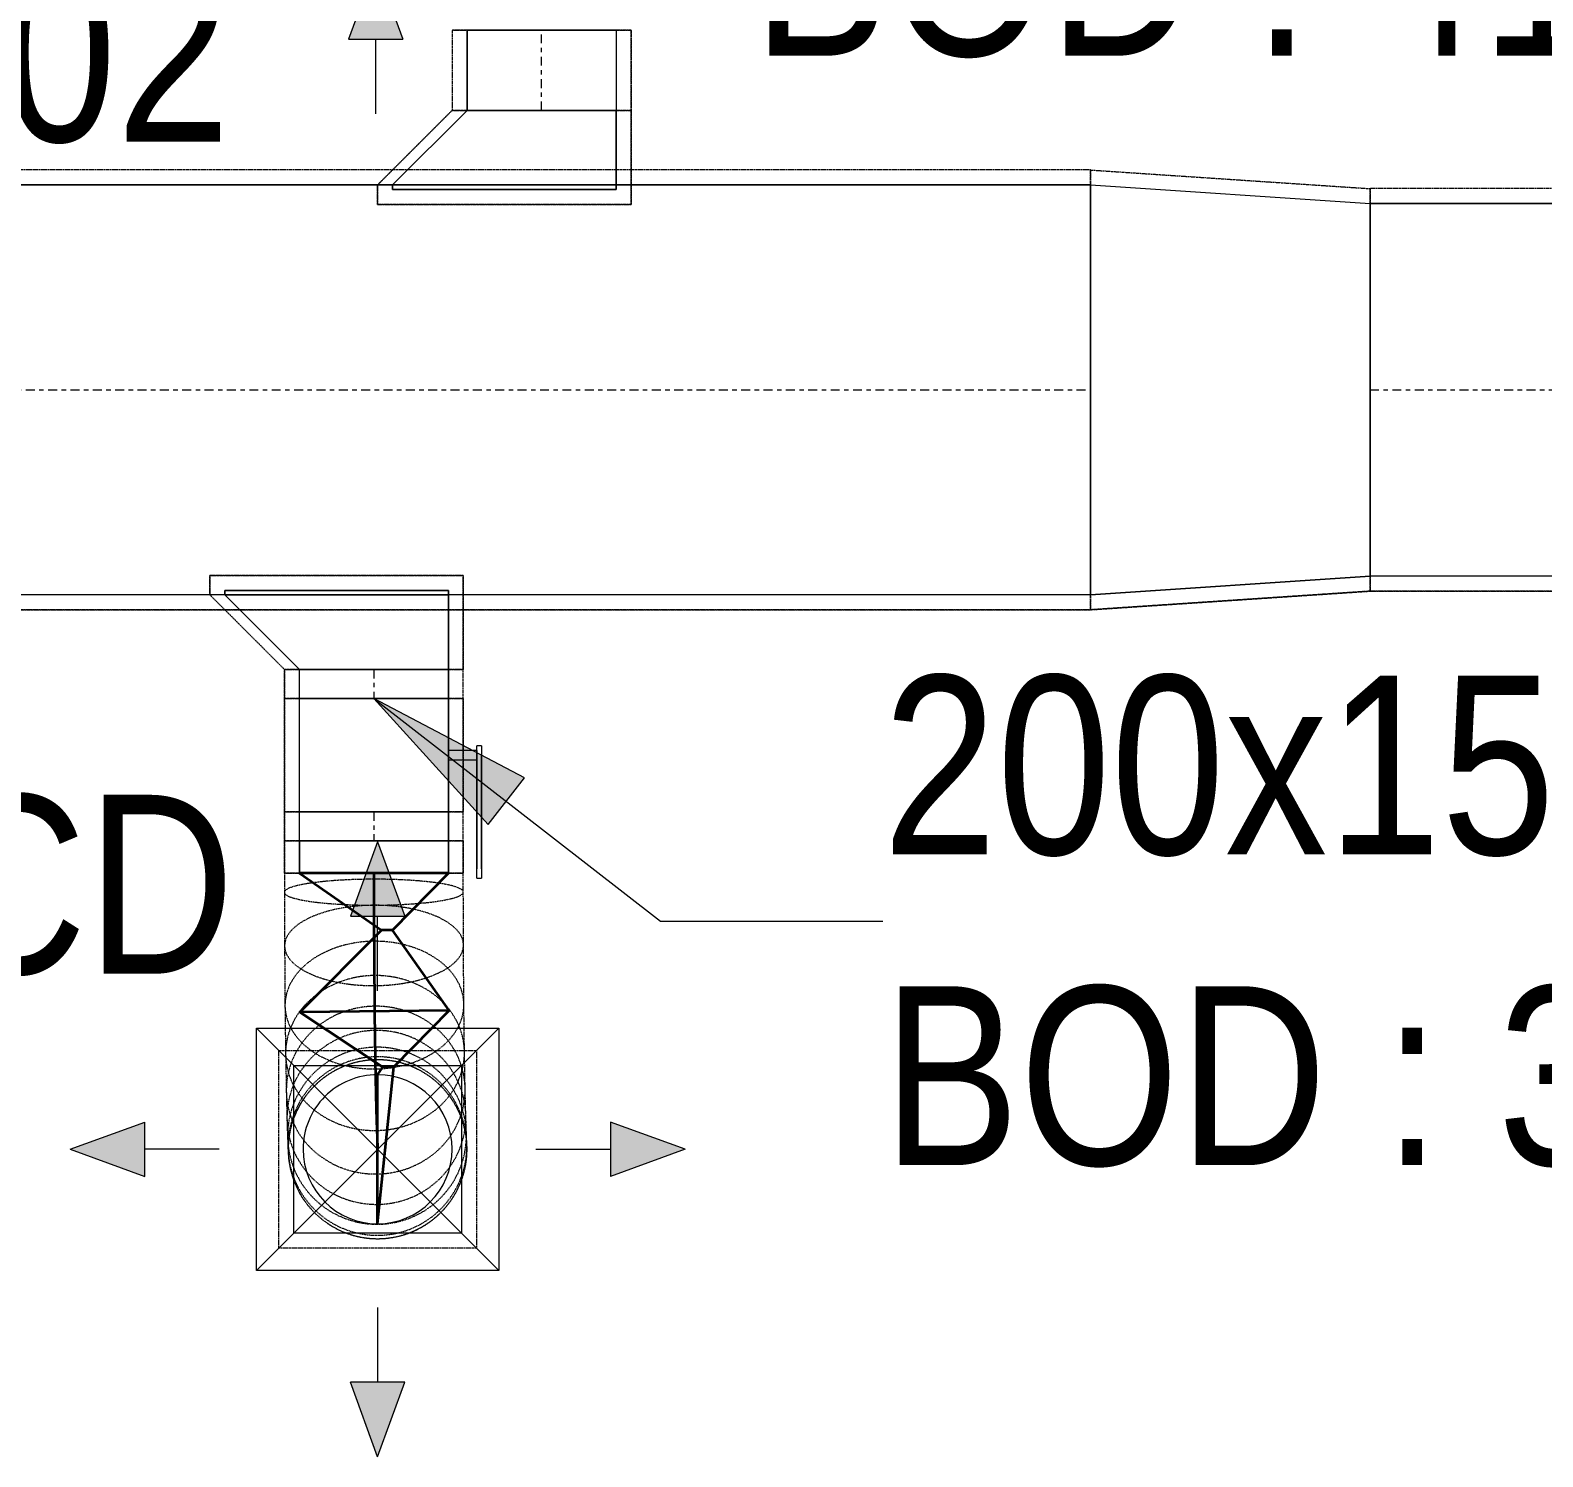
# Model space of a CAD drawing. Header units: inches. Extents: x -83664 to 20107, y -47222 to 19398.
# Drawn here: x -3558 to -1529, y -34443 to -32529 of the extents above; entities that cross this region are included whole.
import ezdxf

# ---------------------------------------------------------------- set-up
doc = ezdxf.new("R2010")
doc.units = ezdxf.units.IN
doc.header["$MEASUREMENT"] = 0
doc.linetypes.add('Center', pattern=[29.999999, 12, -6, 6, -6])
doc.linetypes.add('Hidden 0_50', pattern=[1.0584, 0.5292, -0.5292])
for name, color, linetype, lineweight in [('A-DETL-GENF', 7, 'Continuous', 9), ('G-ANNO-TEXT', 7, 'Continuous', 9), ('M-HVAC-CDFF', 7, 'Continuous', 9), ('M-HVAC-DUCT-CNTR', 7, 'Center', 9), ('M-HVAC-DUCT-IDEN', 7, 'Continuous', 18)]:
    doc.layers.add(name, color=color, linetype=linetype, lineweight=lineweight)
doc.layers.add('M-HVAC-DUCT', color=7, linetype='Continuous', lineweight=9, true_color=0xffe97f)
doc.layers.add('M-HVAC-DUCT-PATT', color=7, linetype='Continuous', lineweight=35, true_color=0x007f00)
doc.styles.add('Arial Narrow_21', font='ARIALN.TTF', dxfattribs={"height": 240})

# ---------------------------------------------------------------- blocks, each defined once
blk = doc.blocks.new('M_Rec Transition - Length - Standard-8295813-FIRST FLOOR AC CONDITIONING LAYOUT - PART A')
at = {"layer": 'M-HVAC-DUCT', "color": 30, "true_color": 0xff7f00}
for p, q in [((0, 275), (0, -275)), ((0, 275), (375, 250)), ((0, 275), (375, 250)), ((0, -275), (0, 275)), ((375, -250), (375, 250)), ((375, 250), (375, -250)), ((0, -275), (375, -250)), ((375, -250), (0, -275))]:
    blk.add_line(p, q, dxfattribs=at)
blk = doc.blocks.new('GCE-AT-Supply Air Rectangular Diffuser - 225x225-V55-FIRST FLOOR AC CONDITIONING LAYOUT - PART A')
at = {"layer": 'A-DETL-GENF', "true_color": 0xff7f00}
for points in [[(36.4, 312.5), (0, 412.5), (-36.4, 312.5)], [(-312.5, 36.4), (-412.5, 0), (-312.5, -36.4)], [(412.5, 0), (312.5, 36.4), (312.5, -36.4), (338.5, -26.9)], [(36.4, -312.5), (-36.4, -312.5), (0, -412.5)]]:
    blk.add_hatch(color=30, dxfattribs=at).paths.add_polyline_path(points)
at = {"layer": 'A-DETL-GENF', "color": 30, "true_color": 0xff7f00}
for p, q in [((0, 412.5), (-36.4, 312.5)), ((0, 412.5), (36.4, 312.5)), ((-36.4, 312.5), (36.4, 312.5)), ((0, 212.5), (0, 312.5)), ((-162.5, -162.5), (162.5, 162.5)), ((-162.5, 162.5), (162.5, -162.5)), ((-162.5, -162.5), (-162.5, 162.5)), ((-162.5, 162.5), (162.5, 162.5)), ((162.5, 162.5), (162.5, -162.5)), ((-412.5, 0), (-312.5, 36.4)), ((-312.5, -36.4), (-312.5, 36.4)), ((312.5, 36.4), (312.5, -36.4)), ((412.5, 0), (312.5, 36.4)), ((212.5, 0), (312.5, 0)), ((-412.5, 0), (-312.5, -36.4)), ((-212.5, 0), (-312.5, 0)), ((412.5, 0), (312.5, -36.4)), ((162.5, -162.5), (-162.5, -162.5)), ((0, -212.5), (0, -312.5)), ((36.4, -312.5), (-36.4, -312.5)), ((0, -412.5), (-36.4, -312.5)), ((0, -412.5), (36.4, -312.5))]:
    blk.add_line(p, q, dxfattribs=at)
blk = doc.blocks.new('M_Rec Tap - Beveled - Standard-7382275-FIRST FLOOR AC CONDITIONING LAYOUT - PART A')
at = {"layer": 'M-HVAC-DUCT', "color": 30, "true_color": 0xff7f00}
for p, q in [((100, 100), (-6.096, 100)), ((-6.096, 100), (100, 100)), ((-6.096, 100), (-6.096, -200)), ((-6.096, -200), (-6.096, 100)), ((100, 100), (100, -100)), ((100, -100), (100, 100)), ((0, -200), (100, -100)), ((0, -200), (100, -100)), ((-6.096, -200), (0, -200)), ((0, -200), (-6.096, -200))]:
    blk.add_line(p, q, dxfattribs=at)
blk = doc.blocks.new('M_Rec Tap - Beveled - Standard-7670352-FIRST FLOOR AC CONDITIONING LAYOUT - PART A')
at = {"layer": 'M-HVAC-DUCT', "color": 30, "true_color": 0xff7f00}
for p, q in [((0, 200), (-6.096, 200)), ((-6.096, -100), (-6.096, 200)), ((-6.096, 200), (-6.096, -100)), ((-6.096, 200), (0, 200)), ((100, 100), (0, 200)), ((100, 100), (0, 200)), ((100, 100), (100, -100)), ((100, -100), (100, 100)), ((-6.096, -100), (100, -100)), ((100, -100), (-6.096, -100))]:
    blk.add_line(p, q, dxfattribs=at)
blk = doc.blocks.new('M_Rec to Rnd Transition - Angle - 60 Degree-7670840-FIRST FLOOR AC CONDITIONING LAYOUT - PART A')
at = {"layer": 'M-HVAC-DUCT', "color": 30, "true_color": 0xff7f00}
for p, q in [((0, 100), (43.3, 100)), ((43.3, 100), (0, 100)), ((0, 100), (0, -100)), ((0, -100), (0, 100)), ((43.3, 0), (43.3, 100)), ((43.3, 0), (43.3, 100)), ((43.3, -100), (43.3, 0)), ((43.3, -100), (43.3, 0)), ((0, -100), (43.3, -100)), ((43.3, -100), (0, -100))]:
    blk.add_line(p, q, dxfattribs=at)
blk = doc.blocks.new('M_Rectangular to Round Transition - Angle - 45 Degree-7598641-FIRST FLOOR AC CONDITIONING LAYOUT - PART A')
at = {"layer": 'M-HVAC-DUCT', "color": 30, "true_color": 0xff7f00}
for p, q in [((98623.4, 55249.6), (98623.4, 55474.6)), ((98623.4, 55474.6), (98848.4, 55474.6)), ((98848.4, 55474.6), (98848.4, 55249.6)), ((98848.4, 55249.6), (98623.4, 55249.6))]:
    blk.add_line(p, q, dxfattribs=at)
for start, end in [(90, 180), (0, 90), (180, 270), (270, 0)]:
    blk.add_arc((98735.9, 55362.1), 100, start, end, dxfattribs=at)
blk = doc.blocks.new('GCE-AT-Return Air Rectangular Diffuser - 230x230-7597546-FIRST FLOOR AC CONDITIONING LAYOUT - PART A')
at = {"layer": 'A-DETL-GENF', "true_color": 0xff00ff}
for points in [[(0, 205), (36.4, 305), (-36.4, 305)], [(-305, -36.4), (-205, 0), (-305, 36.4)], [(305, -36.4), (305, 36.4), (205, 0)], [(36.4, -305), (0, -205), (-36.4, -305)]]:
    blk.add_hatch(color=6, dxfattribs=at).paths.add_polyline_path(points)
at = {"layer": 'A-DETL-GENF', "color": 6, "true_color": 0xff00ff}
for p, q in [((0, 405), (0, 305)), ((0, 205), (-36.4, 305)), ((-36.4, 305), (36.4, 305)), ((0, 205), (36.4, 305)), ((-165, 165), (165, 165)), ((-165, -165), (-165, 165)), ((-165, 165), (165, -165)), ((165, 165), (165, -165)), ((-205, 0), (-305, 36.4)), ((-305, -36.4), (-305, 36.4)), ((205, 0), (305, 36.4)), ((305, 36.4), (305, -36.4)), ((405, 0), (305, 0)), ((-405, 0), (-305, 0)), ((-205, 0), (-305, -36.4)), ((205, 0), (305, -36.4)), ((165, -165), (-165, -165)), ((0, -205), (-36.4, -305)), ((0, -205), (36.4, -305)), ((-36.4, -305), (36.4, -305)), ((0, -405), (0, -305))]:
    blk.add_line(p, q, dxfattribs=at)
blk = doc.blocks.new('TEMW-ME-DMP-Volume Control Damper - Standard-7399617-FIRST FLOOR AC CONDITIONING LAYOUT - PART A')
at = {"layer": 'M-HVAC-DUCT', "color": 30, "true_color": 0xff7f00}
for p, q in [((-165.1, 138.1), (-165.1, 144.4)), ((-152.4, 144.4), (-165.1, 144.4)), ((0, 144.4), (-152.4, 144.4)), ((-152.4, 144.4), (0, 144.4)), ((12.7, 144.4), (0, 144.4)), ((12.7, 144.4), (12.7, 138.1)), ((-165.1, 138.1), (-152.4, 138.1)), ((0, 138.1), (-152.4, 138.1)), ((-152.4, 138.1), (0, 138.1)), ((-6.3, 100), (-6.3, 138.1)), ((6.4, 138.1), (-6.3, 138.1)), ((6.4, 138.1), (-6.3, 138.1)), ((0, 138.1), (12.7, 138.1)), ((6.4, 138.1), (6.4, 100)), ((-76.2, 100), (-76.2, -100)), ((-76.2, -100), (-76.2, 100)), ((76.2, 100), (-76.2, 100)), ((-76.2, 100), (76.2, 100)), ((-76.2, 100), (76.2, 100)), ((-6.3, 100), (6.4, 100)), ((-6.3, 100), (6.4, 100)), ((76.2, 100), (76.2, -100)), ((76.2, -100), (76.2, 100)), ((-76.2, -100), (76.2, -100)), ((-76.2, -100), (76.2, -100)), ((-76.2, -100), (76.2, -100))]:
    blk.add_line(p, q, dxfattribs=at)
blk = doc.blocks.new('TEMW-SMBZ-HO-BM-HVAC-00002_rvt-1-FIRST FLOOR AC CONDITIONING LAYOUT - PART A')
at = {"layer": 'M-HVAC-DUCT', "color": 30, "linetype": 'Hidden 0_50', "true_color": 0xff7f00}
for p, q in [((148704.4, 65843), (148464.4, 65843)), ((148464.4, 65843), (148704.4, 65843)), ((148464.4, 65843), (148464.4, 65735.5)), ((148464.4, 65843), (148464.4, 65735.5)), ((148704.4, 65735.5), (148704.4, 65843)), ((148704.4, 65843), (148704.4, 65735.5)), ((148364.4, 65635.5), (148464.4, 65735.5)), ((148464.4, 65735.5), (148364.4, 65635.5)), ((148464.4, 65735.5), (148704.4, 65735.5)), ((148704.4, 65735.5), (148464.4, 65735.5)), ((148704.4, 65735.5), (148464.4, 65735.5)), ((148464.4, 65735.5), (148704.4, 65735.5)), ((148704.4, 65735.5), (148704.4, 65609.4)), ((148704.4, 65609.4), (148704.4, 65735.5)), ((149321, 65655.5), (144292.3, 65655.5)), ((149321, 65655.5), (144292.3, 65655.5)), ((149321, 65065.5), (149321, 65655.5)), ((149321, 65655.5), (149321, 65065.5)), ((149321, 65655.5), (149321, 65065.5)), ((149321, 65655.5), (149696, 65630.5)), ((149321, 65655.5), (149696, 65630.5)), ((149321, 65065.5), (149321, 65655.5)), ((148364.4, 65609.4), (148364.4, 65635.5)), ((148364.4, 65635.5), (148364.4, 65609.4)), ((149696, 65090.5), (149696, 65630.5)), ((149696, 65630.5), (149696, 65090.5)), ((155038, 65630.5), (149696, 65630.5)), ((155038, 65630.5), (149696, 65630.5)), ((149696, 65090.5), (149696, 65630.5)), ((149696, 65630.5), (149696, 65090.5)), ((148704.4, 65609.4), (148364.4, 65609.4)), ((148364.4, 65609.4), (148704.4, 65609.4)), ((148139.4, 65085.5), (148139.4, 65111.6)), ((148139.4, 65111.6), (148479.4, 65111.6)), ((148479.4, 65111.6), (148139.4, 65111.6)), ((148139.4, 65111.6), (148139.4, 65085.5)), ((148479.4, 65111.6), (148479.4, 64985.5)), ((148479.4, 64985.5), (148479.4, 65111.6)), ((148239.4, 64985.5), (148139.4, 65085.5)), ((148139.4, 65085.5), (148239.4, 64985.5)), ((149321, 65065.5), (149696, 65090.5)), ((149696, 65090.5), (149321, 65065.5)), ((149696, 65090.5), (155038, 65090.5)), ((155038, 65090.5), (149696, 65090.5)), ((144292.3, 65065.5), (149321, 65065.5)), ((149321, 65065.5), (144292.3, 65065.5)), ((148479.4, 64985.5), (148239.4, 64985.5)), ((148239.4, 64985.5), (148479.4, 64985.5)), ((148239.4, 64985.5), (148479.4, 64985.5)), ((148479.4, 64985.5), (148239.4, 64985.5)), ((148239.4, 64985.5), (148239.4, 64946.7)), ((148239.4, 64946.7), (148239.4, 64985.5)), ((148479.4, 64946.7), (148479.4, 64985.5)), ((148479.4, 64946.7), (148479.4, 64985.5)), ((148479.4, 64946.7), (148239.4, 64946.7)), ((148239.4, 64946.7), (148239.4, 64794.3)), ((148239.4, 64794.3), (148239.4, 64946.7)), ((148239.4, 64946.7), (148479.4, 64946.7)), ((148239.4, 64946.7), (148479.4, 64946.7)), ((148479.4, 64946.7), (148239.4, 64946.7)), ((148479.4, 64794.3), (148479.4, 64946.7)), ((148479.4, 64946.7), (148479.4, 64794.3)), ((148239.4, 64794.3), (148479.4, 64794.3)), ((148479.4, 64794.3), (148239.4, 64794.3)), ((148239.4, 64794.3), (148239.4, 64755.5)), ((148239.4, 64755.5), (148239.4, 64794.3)), ((148239.4, 64794.3), (148479.4, 64794.3)), ((148479.4, 64794.3), (148239.4, 64794.3)), ((148479.4, 64755.5), (148479.4, 64794.3)), ((148479.4, 64755.5), (148479.4, 64794.3)), ((148239.4, 64755.5), (148479.4, 64755.5)), ((148479.4, 64755.5), (148239.4, 64755.5)), ((148239.4, 64755.5), (148239.4, 64712.2)), ((148239.4, 64712.2), (148239.4, 64755.5)), ((148239.4, 64755.5), (148479.4, 64755.5)), ((148479.4, 64755.5), (148239.4, 64755.5)), ((148479.4, 64755.5), (148479.4, 64712.2)), ((148479.4, 64712.2), (148479.4, 64755.5)), ((148239.4, 64712.2), (148239.4, 64686.4)), ((148479.4, 64712.2), (148239.4, 64712.2)), ((148479.4, 64712.2), (148239.4, 64712.2)), ((148239.4, 64712.2), (148359.4, 64712.2)), ((148239.4, 64712.2), (148359.4, 64712.2)), ((148359.4, 64712.2), (148479.4, 64712.2)), ((148359.4, 64712.2), (148479.4, 64712.2)), ((148479.4, 64686.8), (148479.4, 64712.2)), ((148239.4, 64686.4), (148239.6, 64614.6)), ((148479.6, 64615.8), (148479.4, 64686.8)), ((148239.6, 64614.5), (148240.1, 64534.2)), ((148480.1, 64536.2), (148479.6, 64615.9)), ((148480.9, 64472.5), (148480.1, 64536.5)), ((148240.1, 64533.8), (148240.9, 64469.3)), ((148231.9, 64209.3), (148231.9, 64474.3)), ((148231.9, 64474.3), (148496.9, 64474.3)), ((148241, 64468.8), (148241.9, 64418.8)), ((148481.8, 64423.4), (148480.9, 64473)), ((148496.9, 64474.3), (148496.9, 64209.3)), ((148241.9, 64418.1), (148242.8, 64381.5)), ((148482.7, 64387.6), (148481.8, 64424.1)), ((148242.8, 64380.6), (148243.6, 64356)), ((148483.5, 64363.9), (148482.7, 64388.4)), ((148243.7, 64355), (148244.2, 64341.2)), ((148484, 64351), (148483.5, 64364.8)), ((148244.3, 64340.2), (148244.5, 64335.8)), ((148484.2, 64347.7), (148484, 64352)), ((148496.9, 64209.3), (148231.9, 64209.3))]:
    blk.add_line(p, q, dxfattribs=at)
at = {"layer": 'M-HVAC-DUCT', "color": 30, "true_color": 0xff7f00}
for p, q in [((148484.4, 65843), (148684.4, 65843)), ((148684.4, 65843), (148484.4, 65843)), ((148484.4, 65735.5), (148484.4, 65843)), ((148484.4, 65843), (148484.4, 65735.5)), ((148684.4, 65843), (148684.4, 65735.5)), ((148684.4, 65843), (148684.4, 65735.5)), ((148484.4, 65735.5), (148684.4, 65735.5)), ((148684.4, 65735.5), (148484.4, 65735.5)), ((144292.3, 65635.5), (149321, 65635.5)), ((149321, 65635.5), (144292.3, 65635.5)), ((148384.4, 65629.4), (148384.4, 65635.5)), ((148684.4, 65635.5), (148384.4, 65635.5)), ((148384.4, 65635.5), (148684.4, 65635.5)), ((148384.4, 65635.5), (148384.4, 65629.4)), ((148684.4, 65635.5), (148684.4, 65629.4)), ((148684.4, 65629.4), (148684.4, 65635.5)), ((149321, 65635.5), (149321, 65085.5)), ((149321, 65085.5), (149321, 65635.5)), ((148684.4, 65629.4), (148384.4, 65629.4)), ((148384.4, 65629.4), (148684.4, 65629.4)), ((149696, 65610.5), (149696, 65110.5)), ((149696, 65110.5), (149696, 65610.5)), ((149696, 65610.5), (155038, 65610.5)), ((155038, 65610.5), (149696, 65610.5)), ((155038, 65110.5), (149696, 65110.5)), ((155038, 65110.5), (149696, 65110.5)), ((149321, 65085.5), (144292.3, 65085.5)), ((149321, 65085.5), (144292.3, 65085.5)), ((148159.4, 65085.5), (148159.4, 65091.6)), ((148159.4, 65091.6), (148459.4, 65091.6)), ((148459.4, 65091.6), (148159.4, 65091.6)), ((148159.4, 65091.6), (148159.4, 65085.5)), ((148159.4, 65085.5), (148459.4, 65085.5)), ((148159.4, 65085.5), (148459.4, 65085.5)), ((148459.4, 65091.6), (148459.4, 65085.5)), ((148459.4, 65085.5), (148459.4, 65091.6)), ((148459.4, 64985.5), (148259.4, 64985.5)), ((148259.4, 64985.5), (148459.4, 64985.5)), ((148259.4, 64946.7), (148259.4, 64985.5)), ((148259.4, 64946.7), (148259.4, 64985.5)), ((148459.4, 64985.5), (148459.4, 64946.7)), ((148459.4, 64946.7), (148459.4, 64985.5)), ((148459.4, 64946.7), (148259.4, 64946.7)), ((148259.4, 64946.7), (148459.4, 64946.7)), ((148459.4, 64794.3), (148259.4, 64794.3)), ((148259.4, 64794.3), (148459.4, 64794.3)), ((148259.4, 64755.5), (148259.4, 64794.3)), ((148259.4, 64755.5), (148259.4, 64794.3)), ((148459.4, 64794.3), (148459.4, 64755.5)), ((148459.4, 64755.5), (148459.4, 64794.3)), ((148459.4, 64755.5), (148259.4, 64755.5)), ((148259.4, 64755.5), (148459.4, 64755.5))]:
    blk.add_line(p, q, dxfattribs=at)
at = {"layer": 'M-HVAC-DUCT', "color": 30, "linetype": 'Hidden 0_50', "true_color": 0xff7f00}
for start, end in [(0.452, 180.452), (90, 180), (0, 90), (180.452, 0.452), (180, 270), (270, 0)]:
    blk.add_arc((148364.4, 64341.8), 120, start, end, dxfattribs=at)
for points in [[(148479.4, 64686.8), (148479.4, 64688.3), (148476.6, 64691.3), (148464.5, 64695.6), (148445.2, 64699.2), (148420, 64701.9), (148390.8, 64703.7), (148359.4, 64704.2), (148327.9, 64703.6), (148298.7, 64701.8), (148273.5, 64698.9), (148254.2, 64695.3), (148242.1, 64691), (148239.4, 64688), (148239.4, 64686.4)], [(148239.4, 64686.4), (148239.4, 64684.9), (148242.1, 64681.9), (148254.2, 64677.7), (148273.5, 64674), (148298.7, 64671.3), (148327.9, 64669.6), (148359.4, 64669), (148390.8, 64669.7), (148420, 64671.5), (148445.2, 64674.3), (148464.5, 64678), (148476.6, 64682.2), (148479.4, 64685.2), (148479.4, 64686.8)], [(148479.6, 64615.7), (148479.6, 64620.5), (148476.8, 64629.8), (148464.6, 64642.9), (148445.3, 64654.1), (148420.2, 64662.7), (148390.9, 64668), (148359.5, 64669.7), (148328, 64667.7), (148298.8, 64662.1), (148273.7, 64653.3), (148254.4, 64642), (148242.3, 64628.8), (148239.6, 64619.4), (148239.6, 64614.7)], [(148480.1, 64536), (148480.1, 64543.5), (148477.3, 64558.4), (148465.1, 64579.2), (148445.7, 64597), (148420.5, 64610.6), (148391.2, 64619), (148359.8, 64621.8), (148328.4, 64618.6), (148299.2, 64609.7), (148274.1, 64595.8), (148254.8, 64577.8), (148242.8, 64556.8), (148240.1, 64541.9), (148240.1, 64534.4)], [(148239.6, 64614.7), (148239.6, 64609.9), (148242.4, 64600.6), (148254.5, 64587.5), (148273.8, 64576.3), (148299, 64567.7), (148328.3, 64562.4), (148359.7, 64560.7), (148391.1, 64562.7), (148420.3, 64568.3), (148445.5, 64577.1), (148464.7, 64588.4), (148476.8, 64601.6), (148479.6, 64611), (148479.6, 64615.7)], [(148480.9, 64471.8), (148480.9, 64480.9), (148478, 64499), (148465.8, 64524.3), (148446.4, 64545.9), (148421.1, 64562.4), (148391.8, 64572.7), (148360.4, 64576), (148329, 64572.2), (148299.8, 64561.4), (148274.7, 64544.5), (148255.5, 64522.6), (148243.5, 64497.2), (148240.9, 64479), (148240.9, 64469.9)], [(148240.1, 64534.4), (148240.2, 64526.9), (148243, 64512), (148255.2, 64491.2), (148274.5, 64473.4), (148299.7, 64459.8), (148329, 64451.3), (148360.5, 64448.6), (148391.9, 64451.8), (148421.1, 64460.6), (148446.2, 64474.5), (148465.4, 64492.6), (148477.5, 64513.6), (148480.2, 64528.5), (148480.1, 64536)], [(148481.8, 64422.1), (148481.8, 64431.9), (148478.9, 64451.5), (148466.6, 64478.9), (148447.2, 64502.3), (148421.9, 64520.2), (148392.6, 64531.3), (148361.1, 64534.9), (148329.7, 64530.8), (148300.5, 64519.2), (148275.5, 64500.9), (148256.4, 64477.1), (148244.4, 64449.6), (148241.8, 64429.9), (148241.9, 64420.1)], [(148482.8, 64385.5), (148482.7, 64395.7), (148479.8, 64416), (148467.5, 64444.4), (148448, 64468.7), (148422.7, 64487.2), (148393.4, 64498.8), (148361.9, 64502.5), (148330.5, 64498.2), (148301.4, 64486.2), (148276.4, 64467.2), (148257.2, 64442.7), (148245.3, 64414.1), (148242.7, 64393.7), (148242.8, 64383.5)], [(148483.6, 64360.9), (148483.5, 64371.3), (148480.6, 64392), (148468.2, 64420.8), (148448.8, 64445.6), (148423.5, 64464.4), (148394.1, 64476.2), (148362.7, 64480), (148331.3, 64475.7), (148302.1, 64463.4), (148277.1, 64444.2), (148258, 64419.1), (148246.1, 64390.1), (148243.5, 64369.3), (148243.6, 64359)], [(148240.9, 64469.9), (148241, 64460.9), (148243.8, 64442.8), (148256.1, 64417.5), (148275.5, 64395.9), (148300.7, 64379.4), (148330.1, 64369.1), (148361.5, 64365.8), (148392.9, 64369.6), (148422.1, 64380.4), (148447.2, 64397.3), (148466.3, 64419.2), (148478.3, 64444.6), (148481, 64462.8), (148480.9, 64471.8)], [(148484.1, 64347.1), (148484, 64357.5), (148481.1, 64378.4), (148468.8, 64407.5), (148449.3, 64432.4), (148424, 64451.5), (148394.6, 64463.3), (148363.2, 64467.2), (148331.8, 64462.8), (148302.6, 64450.5), (148277.6, 64431.1), (148258.5, 64405.8), (148246.7, 64376.5), (148244.1, 64355.6), (148244.1, 64345.2)], [(148484.3, 64342.7), (148484.3, 64353.2), (148481.3, 64374.1), (148469, 64403.3), (148449.5, 64428.3), (148424.2, 64447.4), (148394.8, 64459.3), (148363.4, 64463.1), (148332, 64458.8), (148302.8, 64446.4), (148277.8, 64426.9), (148258.8, 64401.6), (148246.9, 64372.3), (148244.3, 64351.3), (148244.4, 64340.8)], [(148241.9, 64420.1), (148241.9, 64410.3), (148244.8, 64390.7), (148257.1, 64363.3), (148276.5, 64339.9), (148301.8, 64322), (148331.1, 64310.9), (148362.6, 64307.3), (148394, 64311.4), (148423.2, 64323), (148448.2, 64341.3), (148467.3, 64365.1), (148479.3, 64392.6), (148481.9, 64412.3), (148481.8, 64422.1)], [(148242.8, 64383.5), (148242.8, 64373.3), (148245.7, 64353), (148258.1, 64324.7), (148277.5, 64300.4), (148302.8, 64281.8), (148332.2, 64270.3), (148363.6, 64266.5), (148395, 64270.8), (148424.2, 64282.8), (148449.2, 64301.8), (148468.3, 64326.4), (148480.2, 64355), (148482.8, 64375.3), (148482.8, 64385.5)], [(148243.6, 64359), (148243.7, 64348.6), (148246.6, 64327.9), (148258.9, 64299), (148278.4, 64274.3), (148303.7, 64255.4), (148333, 64243.7), (148364.5, 64239.9), (148395.9, 64244.2), (148425, 64256.4), (148450, 64275.7), (148469.1, 64300.8), (148481, 64329.8), (148483.6, 64350.6), (148483.6, 64360.9)], [(148244.1, 64345.2), (148244.2, 64334.7), (148247.1, 64313.8), (148259.5, 64284.7), (148279, 64259.8), (148304.3, 64240.7), (148333.6, 64228.9), (148365.1, 64225), (148396.5, 64229.4), (148425.6, 64241.7), (148450.6, 64261.2), (148469.7, 64286.4), (148481.6, 64315.7), (148484.2, 64336.6), (148484.1, 64347.1)], [(148244.4, 64340.8), (148244.4, 64330.4), (148247.4, 64309.4), (148259.7, 64280.3), (148279.2, 64255.3), (148304.5, 64236.2), (148333.9, 64224.3), (148365.3, 64220.4), (148396.7, 64224.8), (148425.9, 64237.1), (148450.9, 64256.6), (148469.9, 64281.9), (148481.8, 64311.3), (148484.4, 64332.2), (148484.3, 64342.7)]]:
    blk.add_open_spline(points, degree=3, dxfattribs=at)
at = {"layer": 'M-HVAC-DUCT-CNTR', "color": 30, "true_color": 0xff7f00}
for p, q in [((148584.4, 65735.5), (148584.4, 65843)), ((144292.3, 65360.5), (149321, 65360.5)), ((149696, 65360.5), (155038, 65360.5)), ((148359.4, 64985.5), (148359.4, 64946.7)), ((148359.4, 64794.3), (148359.4, 64755.5))]:
    blk.add_line(p, q, dxfattribs=at)
at = {"layer": 'M-HVAC-DUCT-CNTR', "color": 30, "linetype": 'Continuous', "lineweight": 35, "true_color": 0xff7f00}
blk.add_open_spline([(148359.4, 64712.2), (148359.4, 64429.8), (148364.4, 64341.8), (148364.4, 64341.8)], degree=3, dxfattribs=at)
at = {"layer": 'M-HVAC-DUCT-PATT', "color": 30, "true_color": 0xff7f00}
for p, q in [((148259.4, 64712.2), (148369.7, 64635.5)), ((148459.4, 64712.2), (148259.4, 64712.2)), ((148459.4, 64712.2), (148259.4, 64712.2)), ((148459.4, 64712.2), (148384.5, 64635.6)), ((148260.2, 64525.9), (148369.7, 64635.5)), ((148384.5, 64635.6), (148369.7, 64635.5)), ((148460.2, 64528), (148384.5, 64635.6)), ((148460.2, 64528), (148260.2, 64525.9)), ((148460.2, 64528), (148260.2, 64525.9)), ((148260.2, 64525.9), (148371.5, 64452.1)), ((148460.2, 64528), (148386.2, 64452.4)), ((148364.4, 64241.8), (148386.2, 64452.4)), ((148364.4, 64441.8), (148371.5, 64452.1)), ((148364.4, 64241.8), (148364.4, 64441.8)), ((148386.2, 64452.4), (148371.5, 64452.1))]:
    blk.add_line(p, q, dxfattribs=at)
at = {"layer": 'M-HVAC-CDFF', "color": 6, "linetype": 'Hidden 0_50', "lineweight": 9, "true_color": 0xff00ff}
for name, p in [('GCE-AT-Return Air Rectangular Diffuser - 230x230-7597546-FIRST FLOOR AC CONDITIONING LAYOUT - PART A', (148361.9, 66136)), ('GCE-AT-Supply Air Rectangular Diffuser - 225x225-V55-FIRST FLOOR AC CONDITIONING LAYOUT - PART A', (148364.4, 64341.8))]:
    blk.add_blockref(name, p, dxfattribs=at)
at = {"layer": 'M-HVAC-DUCT', "color": 6, "linetype": 'Hidden 0_50', "lineweight": 9, "true_color": 0xff00ff, "extrusion": (0, 0, -1)}
for name, p, rotation in [('M_Rec Tap - Beveled - Standard-7382275-FIRST FLOOR AC CONDITIONING LAYOUT - PART A', (-148584.4, 65635.5), 90), ('M_Rec Tap - Beveled - Standard-7670352-FIRST FLOOR AC CONDITIONING LAYOUT - PART A', (-148359.4, 65085.5), 270), ('TEMW-ME-DMP-Volume Control Damper - Standard-7399617-FIRST FLOOR AC CONDITIONING LAYOUT - PART A', (-148359.4, 64870.5), 90)]:
    blk.add_blockref(name, p, dxfattribs=dict(at, rotation=rotation))
at = {"layer": 'M-HVAC-DUCT', "color": 6, "linetype": 'Hidden 0_50', "lineweight": 9, "true_color": 0xff00ff}
blk.add_blockref('M_Rec Transition - Length - Standard-8295813-FIRST FLOOR AC CONDITIONING LAYOUT - PART A', (149321, 65360.5), dxfattribs=at)
for name, p, rotation in [('M_Rec to Rnd Transition - Angle - 60 Degree-7670840-FIRST FLOOR AC CONDITIONING LAYOUT - PART A', (148359.4, 64755.5), 270), ('M_Rectangular to Round Transition - Angle - 45 Degree-7598641-FIRST FLOOR AC CONDITIONING LAYOUT - PART A', (247100.3, 119703.9), 180)]:
    blk.add_blockref(name, p, dxfattribs=dict(at, rotation=rotation))
blk = doc.blocks.new('TEMW-SMBZ-HO-BM-HVAC-00002_rvt-2-FIRST FLOOR AC CONDITIONING LAYOUT - PART A')
at = {"layer": 'M-HVAC-DUCT', "color": 30, "linetype": 'Hidden 0_50', "true_color": 0xff7f00}
for p, q in [((148704.4, 65843), (148464.4, 65843)), ((148464.4, 65843), (148704.4, 65843)), ((148464.4, 65843), (148464.4, 65735.5)), ((148464.4, 65843), (148464.4, 65735.5)), ((148704.4, 65735.5), (148704.4, 65843)), ((148704.4, 65843), (148704.4, 65735.5)), ((148364.4, 65635.5), (148464.4, 65735.5)), ((148464.4, 65735.5), (148364.4, 65635.5)), ((148464.4, 65735.5), (148704.4, 65735.5)), ((148704.4, 65735.5), (148464.4, 65735.5)), ((148704.4, 65735.5), (148464.4, 65735.5)), ((148464.4, 65735.5), (148704.4, 65735.5)), ((148704.4, 65735.5), (148704.4, 65609.4)), ((148704.4, 65609.4), (148704.4, 65735.5)), ((149321, 65655.5), (144292.3, 65655.5)), ((149321, 65655.5), (144292.3, 65655.5)), ((149321, 65065.5), (149321, 65655.5)), ((149321, 65655.5), (149321, 65065.5)), ((149321, 65655.5), (149321, 65065.5)), ((149321, 65655.5), (149696, 65630.5)), ((149321, 65655.5), (149696, 65630.5)), ((149321, 65065.5), (149321, 65655.5)), ((148364.4, 65609.4), (148364.4, 65635.5)), ((148364.4, 65635.5), (148364.4, 65609.4)), ((149696, 65090.5), (149696, 65630.5)), ((149696, 65630.5), (149696, 65090.5)), ((155038, 65630.5), (149696, 65630.5)), ((155038, 65630.5), (149696, 65630.5)), ((149696, 65090.5), (149696, 65630.5)), ((149696, 65630.5), (149696, 65090.5)), ((148704.4, 65609.4), (148364.4, 65609.4)), ((148364.4, 65609.4), (148704.4, 65609.4)), ((148139.4, 65085.5), (148139.4, 65111.6)), ((148139.4, 65111.6), (148479.4, 65111.6)), ((148479.4, 65111.6), (148139.4, 65111.6)), ((148139.4, 65111.6), (148139.4, 65085.5)), ((148479.4, 65111.6), (148479.4, 64985.5)), ((148479.4, 64985.5), (148479.4, 65111.6)), ((148239.4, 64985.5), (148139.4, 65085.5)), ((148139.4, 65085.5), (148239.4, 64985.5)), ((149321, 65065.5), (149696, 65090.5)), ((149696, 65090.5), (149321, 65065.5)), ((149696, 65090.5), (155038, 65090.5)), ((155038, 65090.5), (149696, 65090.5)), ((144292.3, 65065.5), (149321, 65065.5)), ((149321, 65065.5), (144292.3, 65065.5)), ((148479.4, 64985.5), (148239.4, 64985.5)), ((148239.4, 64985.5), (148479.4, 64985.5)), ((148239.4, 64985.5), (148479.4, 64985.5)), ((148479.4, 64985.5), (148239.4, 64985.5)), ((148239.4, 64985.5), (148239.4, 64946.7)), ((148239.4, 64946.7), (148239.4, 64985.5)), ((148479.4, 64946.7), (148479.4, 64985.5)), ((148479.4, 64946.7), (148479.4, 64985.5)), ((148479.4, 64946.7), (148239.4, 64946.7)), ((148239.4, 64946.7), (148239.4, 64794.3)), ((148239.4, 64794.3), (148239.4, 64946.7)), ((148239.4, 64946.7), (148479.4, 64946.7)), ((148239.4, 64946.7), (148479.4, 64946.7)), ((148479.4, 64946.7), (148239.4, 64946.7)), ((148479.4, 64794.3), (148479.4, 64946.7)), ((148479.4, 64946.7), (148479.4, 64794.3)), ((148239.4, 64794.3), (148479.4, 64794.3)), ((148479.4, 64794.3), (148239.4, 64794.3)), ((148239.4, 64794.3), (148239.4, 64755.5)), ((148239.4, 64755.5), (148239.4, 64794.3)), ((148239.4, 64794.3), (148479.4, 64794.3)), ((148479.4, 64794.3), (148239.4, 64794.3)), ((148479.4, 64755.5), (148479.4, 64794.3)), ((148479.4, 64755.5), (148479.4, 64794.3)), ((148239.4, 64755.5), (148479.4, 64755.5)), ((148479.4, 64755.5), (148239.4, 64755.5)), ((148239.4, 64755.5), (148239.4, 64712.2)), ((148239.4, 64712.2), (148239.4, 64755.5)), ((148239.4, 64755.5), (148479.4, 64755.5)), ((148479.4, 64755.5), (148239.4, 64755.5)), ((148479.4, 64755.5), (148479.4, 64712.2)), ((148479.4, 64712.2), (148479.4, 64755.5)), ((148239.4, 64712.2), (148239.4, 64686.4)), ((148479.4, 64712.2), (148239.4, 64712.2)), ((148479.4, 64712.2), (148239.4, 64712.2)), ((148239.4, 64712.2), (148359.4, 64712.2)), ((148239.4, 64712.2), (148359.4, 64712.2)), ((148359.4, 64712.2), (148479.4, 64712.2)), ((148359.4, 64712.2), (148479.4, 64712.2)), ((148479.4, 64686.8), (148479.4, 64712.2)), ((148239.4, 64686.4), (148239.6, 64614.6)), ((148479.6, 64615.8), (148479.4, 64686.8)), ((148239.6, 64614.5), (148240.1, 64534.2)), ((148480.1, 64536.2), (148479.6, 64615.9)), ((148480.9, 64472.5), (148480.1, 64536.5)), ((148240.1, 64533.8), (148240.9, 64469.3)), ((148231.9, 64209.3), (148231.9, 64474.3)), ((148231.9, 64474.3), (148496.9, 64474.3)), ((148241, 64468.8), (148241.9, 64418.8)), ((148481.8, 64423.4), (148480.9, 64473)), ((148496.9, 64474.3), (148496.9, 64209.3)), ((148241.9, 64418.1), (148242.8, 64381.5)), ((148482.7, 64387.6), (148481.8, 64424.1)), ((148242.8, 64380.6), (148243.6, 64356)), ((148483.5, 64363.9), (148482.7, 64388.4)), ((148243.7, 64355), (148244.2, 64341.2)), ((148484, 64351), (148483.5, 64364.8)), ((148244.3, 64340.2), (148244.5, 64335.8)), ((148484.2, 64347.7), (148484, 64352)), ((148496.9, 64209.3), (148231.9, 64209.3))]:
    blk.add_line(p, q, dxfattribs=at)
at = {"layer": 'M-HVAC-DUCT', "color": 30, "true_color": 0xff7f00}
for p, q in [((148484.4, 65843), (148684.4, 65843)), ((148684.4, 65843), (148484.4, 65843)), ((148484.4, 65735.5), (148484.4, 65843)), ((148484.4, 65843), (148484.4, 65735.5)), ((148684.4, 65843), (148684.4, 65735.5)), ((148684.4, 65843), (148684.4, 65735.5)), ((148484.4, 65735.5), (148684.4, 65735.5)), ((148684.4, 65735.5), (148484.4, 65735.5)), ((144292.3, 65635.5), (149321, 65635.5)), ((149321, 65635.5), (144292.3, 65635.5)), ((148384.4, 65629.4), (148384.4, 65635.5)), ((148684.4, 65635.5), (148384.4, 65635.5)), ((148384.4, 65635.5), (148684.4, 65635.5)), ((148384.4, 65635.5), (148384.4, 65629.4)), ((148684.4, 65635.5), (148684.4, 65629.4)), ((148684.4, 65629.4), (148684.4, 65635.5)), ((149321, 65635.5), (149321, 65085.5)), ((149321, 65085.5), (149321, 65635.5)), ((148684.4, 65629.4), (148384.4, 65629.4)), ((148384.4, 65629.4), (148684.4, 65629.4)), ((149696, 65610.5), (149696, 65110.5)), ((149696, 65110.5), (149696, 65610.5)), ((149696, 65610.5), (155038, 65610.5)), ((155038, 65610.5), (149696, 65610.5)), ((155038, 65110.5), (149696, 65110.5)), ((155038, 65110.5), (149696, 65110.5)), ((149321, 65085.5), (144292.3, 65085.5)), ((149321, 65085.5), (144292.3, 65085.5)), ((148159.4, 65085.5), (148159.4, 65091.6)), ((148159.4, 65091.6), (148459.4, 65091.6)), ((148459.4, 65091.6), (148159.4, 65091.6)), ((148159.4, 65091.6), (148159.4, 65085.5)), ((148159.4, 65085.5), (148459.4, 65085.5)), ((148159.4, 65085.5), (148459.4, 65085.5)), ((148459.4, 65091.6), (148459.4, 65085.5)), ((148459.4, 65085.5), (148459.4, 65091.6)), ((148459.4, 64985.5), (148259.4, 64985.5)), ((148259.4, 64985.5), (148459.4, 64985.5)), ((148259.4, 64946.7), (148259.4, 64985.5)), ((148259.4, 64946.7), (148259.4, 64985.5)), ((148459.4, 64985.5), (148459.4, 64946.7)), ((148459.4, 64946.7), (148459.4, 64985.5)), ((148459.4, 64946.7), (148259.4, 64946.7)), ((148259.4, 64946.7), (148459.4, 64946.7)), ((148459.4, 64794.3), (148259.4, 64794.3)), ((148259.4, 64794.3), (148459.4, 64794.3)), ((148259.4, 64755.5), (148259.4, 64794.3)), ((148259.4, 64755.5), (148259.4, 64794.3)), ((148459.4, 64794.3), (148459.4, 64755.5)), ((148459.4, 64755.5), (148459.4, 64794.3)), ((148459.4, 64755.5), (148259.4, 64755.5)), ((148259.4, 64755.5), (148459.4, 64755.5))]:
    blk.add_line(p, q, dxfattribs=at)
at = {"layer": 'M-HVAC-DUCT', "color": 30, "linetype": 'Hidden 0_50', "true_color": 0xff7f00}
for start, end in [(0.452, 180.452), (90, 180), (0, 90), (180.452, 0.452), (180, 270), (270, 0)]:
    blk.add_arc((148364.4, 64341.8), 120, start, end, dxfattribs=at)
for points in [[(148479.4, 64686.8), (148479.4, 64688.3), (148476.6, 64691.3), (148464.5, 64695.6), (148445.2, 64699.2), (148420, 64701.9), (148390.8, 64703.7), (148359.4, 64704.2), (148327.9, 64703.6), (148298.7, 64701.8), (148273.5, 64698.9), (148254.2, 64695.3), (148242.1, 64691), (148239.4, 64688), (148239.4, 64686.4)], [(148239.4, 64686.4), (148239.4, 64684.9), (148242.1, 64681.9), (148254.2, 64677.7), (148273.5, 64674), (148298.7, 64671.3), (148327.9, 64669.6), (148359.4, 64669), (148390.8, 64669.7), (148420, 64671.5), (148445.2, 64674.3), (148464.5, 64678), (148476.6, 64682.2), (148479.4, 64685.2), (148479.4, 64686.8)], [(148479.6, 64615.7), (148479.6, 64620.5), (148476.8, 64629.8), (148464.6, 64642.9), (148445.3, 64654.1), (148420.2, 64662.7), (148390.9, 64668), (148359.5, 64669.7), (148328, 64667.7), (148298.8, 64662.1), (148273.7, 64653.3), (148254.4, 64642), (148242.3, 64628.8), (148239.6, 64619.4), (148239.6, 64614.7)], [(148480.1, 64536), (148480.1, 64543.5), (148477.3, 64558.4), (148465.1, 64579.2), (148445.7, 64597), (148420.5, 64610.6), (148391.2, 64619), (148359.8, 64621.8), (148328.4, 64618.6), (148299.2, 64609.7), (148274.1, 64595.8), (148254.8, 64577.8), (148242.8, 64556.8), (148240.1, 64541.9), (148240.1, 64534.4)], [(148239.6, 64614.7), (148239.6, 64609.9), (148242.4, 64600.6), (148254.5, 64587.5), (148273.8, 64576.3), (148299, 64567.7), (148328.3, 64562.4), (148359.7, 64560.7), (148391.1, 64562.7), (148420.3, 64568.3), (148445.5, 64577.1), (148464.7, 64588.4), (148476.8, 64601.6), (148479.6, 64611), (148479.6, 64615.7)], [(148480.9, 64471.8), (148480.9, 64480.9), (148478, 64499), (148465.8, 64524.3), (148446.4, 64545.9), (148421.1, 64562.4), (148391.8, 64572.7), (148360.4, 64576), (148329, 64572.2), (148299.8, 64561.4), (148274.7, 64544.5), (148255.5, 64522.6), (148243.5, 64497.2), (148240.9, 64479), (148240.9, 64469.9)], [(148240.1, 64534.4), (148240.2, 64526.9), (148243, 64512), (148255.2, 64491.2), (148274.5, 64473.4), (148299.7, 64459.8), (148329, 64451.3), (148360.5, 64448.6), (148391.9, 64451.8), (148421.1, 64460.6), (148446.2, 64474.5), (148465.4, 64492.6), (148477.5, 64513.6), (148480.2, 64528.5), (148480.1, 64536)], [(148481.8, 64422.1), (148481.8, 64431.9), (148478.9, 64451.5), (148466.6, 64478.9), (148447.2, 64502.3), (148421.9, 64520.2), (148392.6, 64531.3), (148361.1, 64534.9), (148329.7, 64530.8), (148300.5, 64519.2), (148275.5, 64500.9), (148256.4, 64477.1), (148244.4, 64449.6), (148241.8, 64429.9), (148241.9, 64420.1)], [(148482.8, 64385.5), (148482.7, 64395.7), (148479.8, 64416), (148467.5, 64444.4), (148448, 64468.7), (148422.7, 64487.2), (148393.4, 64498.8), (148361.9, 64502.5), (148330.5, 64498.2), (148301.4, 64486.2), (148276.4, 64467.2), (148257.2, 64442.7), (148245.3, 64414.1), (148242.7, 64393.7), (148242.8, 64383.5)], [(148483.6, 64360.9), (148483.5, 64371.3), (148480.6, 64392), (148468.2, 64420.8), (148448.8, 64445.6), (148423.5, 64464.4), (148394.1, 64476.2), (148362.7, 64480), (148331.3, 64475.7), (148302.1, 64463.4), (148277.1, 64444.2), (148258, 64419.1), (148246.1, 64390.1), (148243.5, 64369.3), (148243.6, 64359)], [(148240.9, 64469.9), (148241, 64460.9), (148243.8, 64442.8), (148256.1, 64417.5), (148275.5, 64395.9), (148300.7, 64379.4), (148330.1, 64369.1), (148361.5, 64365.8), (148392.9, 64369.6), (148422.1, 64380.4), (148447.2, 64397.3), (148466.3, 64419.2), (148478.3, 64444.6), (148481, 64462.8), (148480.9, 64471.8)], [(148484.1, 64347.1), (148484, 64357.5), (148481.1, 64378.4), (148468.8, 64407.5), (148449.3, 64432.4), (148424, 64451.5), (148394.6, 64463.3), (148363.2, 64467.2), (148331.8, 64462.8), (148302.6, 64450.5), (148277.6, 64431.1), (148258.5, 64405.8), (148246.7, 64376.5), (148244.1, 64355.6), (148244.1, 64345.2)], [(148484.3, 64342.7), (148484.3, 64353.2), (148481.3, 64374.1), (148469, 64403.3), (148449.5, 64428.3), (148424.2, 64447.4), (148394.8, 64459.3), (148363.4, 64463.1), (148332, 64458.8), (148302.8, 64446.4), (148277.8, 64426.9), (148258.8, 64401.6), (148246.9, 64372.3), (148244.3, 64351.3), (148244.4, 64340.8)], [(148241.9, 64420.1), (148241.9, 64410.3), (148244.8, 64390.7), (148257.1, 64363.3), (148276.5, 64339.9), (148301.8, 64322), (148331.1, 64310.9), (148362.6, 64307.3), (148394, 64311.4), (148423.2, 64323), (148448.2, 64341.3), (148467.3, 64365.1), (148479.3, 64392.6), (148481.9, 64412.3), (148481.8, 64422.1)], [(148242.8, 64383.5), (148242.8, 64373.3), (148245.7, 64353), (148258.1, 64324.7), (148277.5, 64300.4), (148302.8, 64281.8), (148332.2, 64270.3), (148363.6, 64266.5), (148395, 64270.8), (148424.2, 64282.8), (148449.2, 64301.8), (148468.3, 64326.4), (148480.2, 64355), (148482.8, 64375.3), (148482.8, 64385.5)], [(148243.6, 64359), (148243.7, 64348.6), (148246.6, 64327.9), (148258.9, 64299), (148278.4, 64274.3), (148303.7, 64255.4), (148333, 64243.7), (148364.5, 64239.9), (148395.9, 64244.2), (148425, 64256.4), (148450, 64275.7), (148469.1, 64300.8), (148481, 64329.8), (148483.6, 64350.6), (148483.6, 64360.9)], [(148244.1, 64345.2), (148244.2, 64334.7), (148247.1, 64313.8), (148259.5, 64284.7), (148279, 64259.8), (148304.3, 64240.7), (148333.6, 64228.9), (148365.1, 64225), (148396.5, 64229.4), (148425.6, 64241.7), (148450.6, 64261.2), (148469.7, 64286.4), (148481.6, 64315.7), (148484.2, 64336.6), (148484.1, 64347.1)], [(148244.4, 64340.8), (148244.4, 64330.4), (148247.4, 64309.4), (148259.7, 64280.3), (148279.2, 64255.3), (148304.5, 64236.2), (148333.9, 64224.3), (148365.3, 64220.4), (148396.7, 64224.8), (148425.9, 64237.1), (148450.9, 64256.6), (148469.9, 64281.9), (148481.8, 64311.3), (148484.4, 64332.2), (148484.3, 64342.7)]]:
    blk.add_open_spline(points, degree=3, dxfattribs=at)
at = {"layer": 'M-HVAC-DUCT-CNTR', "color": 30, "true_color": 0xff7f00}
for p, q in [((148584.4, 65735.5), (148584.4, 65843)), ((144292.3, 65360.5), (149321, 65360.5)), ((149696, 65360.5), (155038, 65360.5)), ((148359.4, 64985.5), (148359.4, 64946.7)), ((148359.4, 64794.3), (148359.4, 64755.5))]:
    blk.add_line(p, q, dxfattribs=at)
at = {"layer": 'M-HVAC-DUCT-CNTR', "color": 30, "linetype": 'Continuous', "lineweight": 35, "true_color": 0xff7f00}
blk.add_open_spline([(148359.4, 64712.2), (148359.4, 64429.8), (148364.4, 64341.8), (148364.4, 64341.8)], degree=3, dxfattribs=at)
at = {"layer": 'M-HVAC-DUCT-PATT', "color": 30, "true_color": 0xff7f00}
for p, q in [((148259.4, 64712.2), (148369.7, 64635.5)), ((148459.4, 64712.2), (148259.4, 64712.2)), ((148459.4, 64712.2), (148259.4, 64712.2)), ((148459.4, 64712.2), (148384.5, 64635.6)), ((148260.2, 64525.9), (148369.7, 64635.5)), ((148384.5, 64635.6), (148369.7, 64635.5)), ((148460.2, 64528), (148384.5, 64635.6)), ((148460.2, 64528), (148260.2, 64525.9)), ((148460.2, 64528), (148260.2, 64525.9)), ((148260.2, 64525.9), (148371.5, 64452.1)), ((148460.2, 64528), (148386.2, 64452.4)), ((148364.4, 64241.8), (148386.2, 64452.4)), ((148364.4, 64441.8), (148371.5, 64452.1)), ((148364.4, 64241.8), (148364.4, 64441.8)), ((148386.2, 64452.4), (148371.5, 64452.1))]:
    blk.add_line(p, q, dxfattribs=at)
at = {"layer": 'M-HVAC-CDFF', "color": 6, "linetype": 'Hidden 0_50', "lineweight": 9, "true_color": 0xff00ff}
for name, p in [('GCE-AT-Return Air Rectangular Diffuser - 230x230-7597546-FIRST FLOOR AC CONDITIONING LAYOUT - PART A', (148361.9, 66136)), ('GCE-AT-Supply Air Rectangular Diffuser - 225x225-V55-FIRST FLOOR AC CONDITIONING LAYOUT - PART A', (148364.4, 64341.8))]:
    blk.add_blockref(name, p, dxfattribs=at)
at = {"layer": 'M-HVAC-DUCT', "color": 6, "linetype": 'Hidden 0_50', "lineweight": 9, "true_color": 0xff00ff, "extrusion": (0, 0, -1)}
for name, p, rotation in [('M_Rec Tap - Beveled - Standard-7382275-FIRST FLOOR AC CONDITIONING LAYOUT - PART A', (-148584.4, 65635.5), 90), ('M_Rec Tap - Beveled - Standard-7670352-FIRST FLOOR AC CONDITIONING LAYOUT - PART A', (-148359.4, 65085.5), 270), ('TEMW-ME-DMP-Volume Control Damper - Standard-7399617-FIRST FLOOR AC CONDITIONING LAYOUT - PART A', (-148359.4, 64870.5), 90)]:
    blk.add_blockref(name, p, dxfattribs=dict(at, rotation=rotation))
at = {"layer": 'M-HVAC-DUCT', "color": 6, "linetype": 'Hidden 0_50', "lineweight": 9, "true_color": 0xff00ff}
blk.add_blockref('M_Rec Transition - Length - Standard-8295813-FIRST FLOOR AC CONDITIONING LAYOUT - PART A', (149321, 65360.5), dxfattribs=at)
for name, p, rotation in [('M_Rec to Rnd Transition - Angle - 60 Degree-7670840-FIRST FLOOR AC CONDITIONING LAYOUT - PART A', (148359.4, 64755.5), 270), ('M_Rectangular to Round Transition - Angle - 45 Degree-7598641-FIRST FLOOR AC CONDITIONING LAYOUT - PART A', (247100.3, 119703.9), 180)]:
    blk.add_blockref(name, p, dxfattribs=dict(at, rotation=rotation))

msp = doc.modelspace()

# ---------------------------------------------------------------- hatches: boundary and pattern name
at = {"layer": 'M-HVAC-DUCT-IDEN', "lineweight": 9}
msp.add_hatch(color=256, dxfattribs=at).paths.add_polyline_path([(-3097.3, -33425.5), (-2944, -33594.9), (-2895.3, -33532.3)])

# ---------------------------------------------------------------- linework, layer by layer
for p, q in [((-3097.3, -33425.5), (-2944, -33594.9)), ((-2895.3, -33532.3), (-3097.3, -33425.5)), ((-3097.3, -33425.5), (-2712.6, -33724.5)), ((-2944, -33594.9), (-2895.3, -33532.3)), ((-2712.6, -33724.5), (-2414.3, -33724.5))]:
    msp.add_line(p, q, dxfattribs=at)

# ---------------------------------------------------------------- block references
at = {"lineweight": 5}
for name in ['TEMW-SMBZ-HO-BM-HVAC-00002_rvt-1-FIRST FLOOR AC CONDITIONING LAYOUT - PART A', 'TEMW-SMBZ-HO-BM-HVAC-00002_rvt-2-FIRST FLOOR AC CONDITIONING LAYOUT - PART A']:
    msp.add_blockref(name, (-151456.7, -98372.2), dxfattribs=at)

# ---------------------------------------------------------------- texts
at = {"layer": 'G-ANNO-TEXT', "char_height": 240, "attachment_point": 1, "style": 'Arial Narrow_21'}
for s, insert, width in [('RD-02', (-4083.9, -32438.5), 1010.126), ('VCD', (-3864.4, -33554.9), 733.544)]:
    msp.add_mtext(s, dxfattribs=dict(at, insert=insert, width=width))
at = {"layer": 'M-HVAC-DUCT-IDEN', "lineweight": 9, "char_height": 240, "attachment_point": 1, "style": 'Arial Narrow_21'}
for s, insert, width in [('BOD : 4100', (-2589.3, -32323.4), 1803.797), ('200x150 SAD', (-2414.3, -33394.9), 2128.48), ('BOD : 3520', (-2414.3, -33811.7), 1803.797)]:
    msp.add_mtext(s, dxfattribs=dict(at, insert=insert, width=width))

doc.saveas('drawing.dxf')
